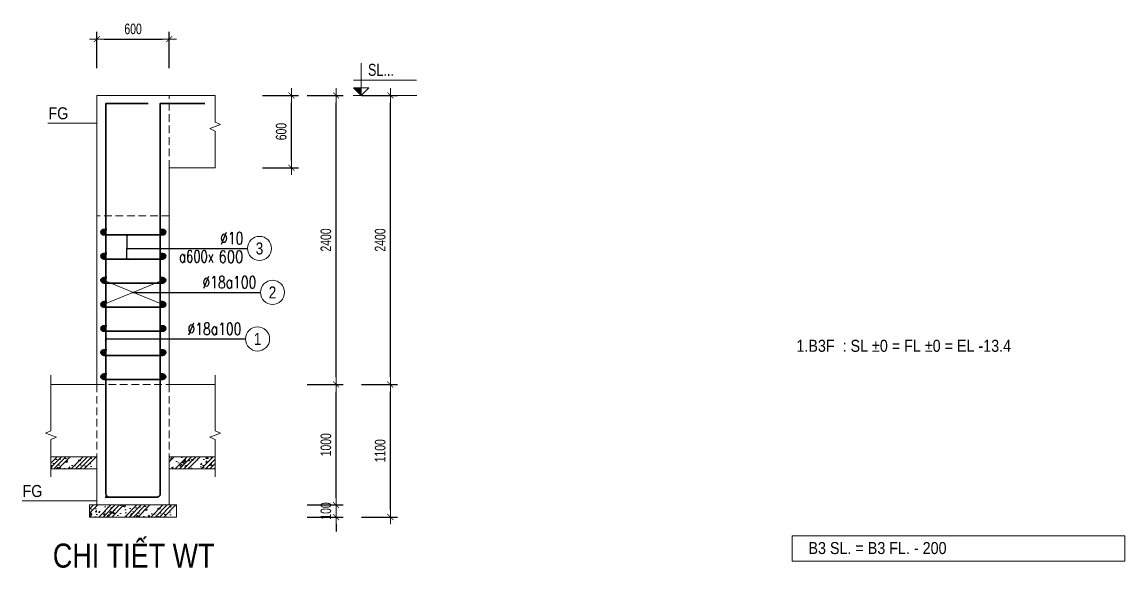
# Model space of a CAD drawing. Header units: millimetres. Extents: x -259680 to 953914, y -429648 to 90611.
# Drawn here: x 240348 to 286077, y -197948 to -175287 of the extents above; entities that cross this region are included whole.
import ezdxf
from ezdxf.enums import TextEntityAlignment as Align

# ---------------------------------------------------------------- set-up
doc = ezdxf.new("R2010")
doc.units = ezdxf.units.MM
doc.linetypes.add('HIDDEN2', pattern=[4.7625, 3.175, -1.5875])
doc.layers.get('0').update_dxf_attribs({"lineweight": 20})
doc.layers.get('Defpoints').update_dxf_attribs({"color": 151, "lineweight": 9})
for name, color, linetype, lineweight in [('NDC_S_ANNO', 7, 'Continuous', 20), ('NDC_S_BREAK-LINE', 1, 'Continuous', 15), ('NDC_S_CONTINUOUS', 3, 'Continuous', 20), ('NDC_S_DIM', 1, 'Continuous', 15), ('NDC_S_ENG TITLE', 3, 'Continuous', 20), ('NDC_S_HIDDEN', 8, 'HIDDEN2', 13), ('NDC_S_LEADER', 1, 'Continuous', 15), ('NDC_S_REBAR', 4, 'Continuous', 35), ('NDC_S_TEXT SYMBOL', 7, 'Continuous', 20), ('NDC_S_VN TEXT', 7, 'Continuous', 20), ('NDC_S_VN TITLE', 6, 'Continuous', 35)]:
    doc.layers.add(name, color=color, linetype=linetype, lineweight=lineweight)
doc.styles.add('ARIAL', font='arial.ttf', dxfattribs={"width": 0.8})
doc.styles.add('NDC_ANNO', font='', dxfattribs={"width": 0.8})
doc.styles.add('NDC_ARIAL', font='arial.ttf', dxfattribs={"width": 0.85})
doc.styles.add('NDC_DIM', font='', dxfattribs={"width": 0.75})
doc.styles.add('NDC_EN TXT', font='romans.shx', dxfattribs={"width": 0.8})
doc.styles.add('NDC_VIE TXT', font='arial.ttf', dxfattribs={"width": 0.8})
doc.styles.add('ROMANS', font='romans', dxfattribs={"width": 0.75, "bigfont": 'vns'})
doc.styles.get('NDC_ANNO').set_extended_font_data('Dotum')
doc.styles.get('NDC_DIM').set_extended_font_data('Dotum')
doc.dimstyles.new('NDC_dim_100', dxfattribs={"dimscale": 100, "dimtxt": 2.2, "dimasz": 1.5, "dimexe": 1.5, "dimexo": 2.5, "dimgap": 1, "dimtad": 1, "dimdec": 0, "dimzin": 0, "dimdsep": 46, "dimtxsty": 'NDC_DIM', "dimblk": 'DIMMARK', "dimcen": 0.09, "dimdle": 1.2, "dimclrd": 1, "dimclre": 1, "dimclrt": 3, "dimadec": 0, "dimazin": 0, "dimtfac": 1, "dimtdec": 0, "dimtix": 1, "dimtofl": 0, "dimtmove": 0, "dimatfit": 3, "dimfxl": 6, "dimfxlon": 1, "dimtolj": 1, "dimtzin": 0, "dimarcsym": 0})
doc.dimstyles.new('NDC_dim_200', dxfattribs={"dimscale": 200, "dimtxt": 2.2, "dimasz": 1.5, "dimexe": 1.5, "dimexo": 2.5, "dimgap": 1, "dimtad": 1, "dimdec": 0, "dimzin": 0, "dimdsep": 46, "dimtxsty": 'NDC_DIM', "dimblk": 'DIMMARK', "dimcen": 0.09, "dimdle": 1.2, "dimclrd": 1, "dimclre": 1, "dimclrt": 3, "dimadec": 0, "dimazin": 0, "dimtfac": 1, "dimtdec": 0, "dimtix": 1, "dimtofl": 0, "dimtmove": 0, "dimatfit": 3, "dimfxl": 6, "dimfxlon": 1, "dimtolj": 1, "dimtzin": 0, "dimarcsym": 0})
pattern_1 = [(50, (-296579.8, 479537.45), (728.73868, -63.75634), [76.2, -838.2]), (355, (-296579.8, 479537.45), (-140.9713, 764.2266), [60.96, -670.56]), (100.451, (-296519.1, 479532.14), (587.77, 700.46675), [64.76, -712.36]), (50, (-295779.8, 480337.45), (728.73868, -63.75634), [76.2, -838.2]), (355, (-295779.8, 480337.45), (-140.9713, 764.2266), [60.96, -670.56]), (100.451, (-295719.1, 480332.14), (587.77, 700.46675), [64.76, -712.36]), (46.1842, (-296579.8, 479740.65), (1084.3162, -168.1693), [114.3, -1257.3]), (96.6356, (-296489.5, 479726.6), (949.617, 989.7022), [97.14, -1068.54]), (351.184, (-296579.8, 479740.6), (949.6184, 989.7005), [91.44, -1005.84]), (46.1842, (-295779.8, 480540.65), (1084.3162, -168.1693), [114.3, -1257.3]), (96.6356, (-295689.5, 480526.6), (949.617, 989.7022), [97.14, -1068.54]), (351.184, (-295779.8, 480540.6), (949.6184, 989.7005), [91.44, -1005.84]), (21, (-296478.2, 479689.85), (606.4595, -409.06207), [76.2, -838.2]), (326, (-296478.2, 479689.85), (247.2081, 736.75186), [60.96, -670.56]), (71.4514, (-296427.7, 479655.76), (853.66596, 327.69143), [64.76, -712.36]), (21, (-295678.2, 480489.85), (606.4595, -409.06207), [76.2, -838.2]), (326, (-295678.2, 480489.85), (247.2081, 736.75186), [60.96, -670.56]), (71.4514, (-295627.7, 480455.76), (853.66596, 327.69143), [64.76, -712.36]), (37.5, (-296579.83, 479537.45), (12.35441, 338.220155), [0, -662.432, 0, -680.72, 0, -673.1]), (7.5, (-296579.83, 479537.45), (267.27865, 400.7223), [0, -388.112, 0, -647.192, 0, -256.54]), (327.5, (-296806.4, 479537.45), (542.36238, -22.91498), [0, -254, 0, -792.48, 0, -1051.56]), (317.5, (-296908, 479537.45), (592.51673, 101.70596), [0, -330.2, 0, -526.288, 0, -746.76]), (45, (-296579.8, 479537.45), (-538.8154, 538.8154), []), (45, (-296400.2, 479537.45), (-538.8154, 538.8154), []), (45, (-296220.6, 479537.45), (-538.8154, 538.8154), []), (45, (-296041, 479537.45), (-538.8154, 538.8154), [])]

# ---------------------------------------------------------------- blocks, each defined once
blk = doc.blocks.new('DIMMARK')
at = {"layer": 'NDC_S_DIM', "color": 1}
blk.add_line((-1.5, 0), (1, 0), dxfattribs=at)
at = {"layer": 'NDC_S_DIM', "color": 2, "const_width": 0.1}
blk.add_lwpolyline([(-0.42, -0.42), (0.42, 0.42)], dxfattribs=at)
blk = doc.blocks.new('*D269')
at = {"layer": 'Defpoints', "color": 0, "transparency": 16777216}
for p in [(249033, -178334), (253367, -178334), (249333, -190334)]:
    blk.add_point(p, dxfattribs=at)
at = {"layer": 'NDC_S_DIM', "color": 1, "lineweight": -2, "transparency": 16777216}
for p, q in [((252167, -178334), (253667, -178334)), ((253367, -190034), (253367, -178634)), ((252167, -190334), (253667, -190334))]:
    blk.add_line(p, q, dxfattribs=at)
at = {"layer": 'NDC_S_DIM', "color": 1, "lineweight": -2, "transparency": 16777216, "xscale": 300, "yscale": 300, "zscale": 300}
for p, rotation in [((253367, -178334), 90), ((253367, -190334), 270)]:
    blk.add_blockref('DIMMARK', p, dxfattribs=dict(at, rotation=rotation))
at = {"layer": 'NDC_S_DIM', "color": 3, "transparency": 16777216, "insert": (252947, -184334), "char_height": 440, "attachment_point": 5, "rotation": 90, "style": 'NDC_DIM'}
blk.add_mtext('\\A1;2400', dxfattribs=at)
blk = doc.blocks.new('*D270')
at = {"layer": 'Defpoints', "color": 0, "transparency": 16777216}
for p in [(249333, -190334), (253367, -190334), (249333, -195334)]:
    blk.add_point(p, dxfattribs=at)
at = {"layer": 'NDC_S_DIM', "color": 1, "lineweight": -2, "transparency": 16777216}
for p, q in [((252167, -190334), (253667, -190334)), ((253367, -195034), (253367, -190634)), ((252167, -195334), (253667, -195334))]:
    blk.add_line(p, q, dxfattribs=at)
at = {"layer": 'NDC_S_DIM', "color": 1, "lineweight": -2, "transparency": 16777216, "xscale": 300, "yscale": 300, "zscale": 300}
for p, rotation in [((253367, -190334), 90), ((253367, -195334), 270)]:
    blk.add_blockref('DIMMARK', p, dxfattribs=dict(at, rotation=rotation))
at = {"layer": 'NDC_S_DIM', "color": 3, "transparency": 16777216, "insert": (252947, -192834), "char_height": 440, "attachment_point": 5, "rotation": 90, "style": 'NDC_DIM'}
blk.add_mtext('\\A1;1000', dxfattribs=at)
blk = doc.blocks.new('*D271')
at = {"layer": 'Defpoints', "color": 0, "transparency": 16777216}
for p in [(249333, -195334), (253367, -195334), (249333, -195834)]:
    blk.add_point(p, dxfattribs=at)
at = {"layer": 'NDC_S_DIM', "color": 1, "lineweight": -2, "transparency": 16777216}
for p, q in [((253367, -195034), (253367, -194734)), ((252167, -195334), (253667, -195334)), ((252167, -195834), (253667, -195834)), ((253367, -196134), (253367, -196434))]:
    blk.add_line(p, q, dxfattribs=at)
at = {"layer": 'NDC_S_DIM', "color": 1, "lineweight": -2, "transparency": 16777216, "xscale": 300, "yscale": 300, "zscale": 300}
for p, rotation in [((253367, -195334), 270), ((253367, -195834), 90)]:
    blk.add_blockref('DIMMARK', p, dxfattribs=dict(at, rotation=rotation))
at = {"layer": 'NDC_S_DIM', "color": 3, "transparency": 16777216, "insert": (252947, -195584), "char_height": 440, "attachment_point": 5, "rotation": 90, "style": 'NDC_DIM'}
blk.add_mtext('\\A1;100', dxfattribs=at)
blk = doc.blocks.new('kata_block_CT')
at = {"layer": 'NDC_S_ANNO'}
blk.add_hatch(color=3, dxfattribs=at).paths.add_polyline_path([(0, 1.6), (-1.61, 1.6), (0, 0)])
at = {"layer": 'NDC_S_ANNO', "ltscale": 50}
h = blk.add_hatch(dxfattribs=at)
h.set_pattern_fill('ANSI31', color=256, scale=1.406, style=0)
h.paths.add_polyline_path([(0, 1.6), (0, 0), (1.61, 1.6)])
for p, q in [((-1.59, 3.14), (11.47, 3.14)), ((11.56, 0), (-1.64, 0))]:
    blk.add_line(p, q, dxfattribs=at)
for points in [[(0, 6.69), (0, 0)], [(0, 0), (-1.61, 1.6), (0, 1.6)], [(0, 0), (1.61, 1.6), (0, 1.6)]]:
    blk.add_lwpolyline(points, dxfattribs=at)
at = {"layer": 'NDC_S_ANNO', "color": 8, "ltscale": 50}
blk.add_lwpolyline([(0, 0), (-1.61, 1.6), (0, 1.6)], dxfattribs=at)
at = {"layer": 'NDC_S_TEXT SYMBOL', "color": 3, "style": 'NDC_ANNO', "width": 0.8}
blk.add_attdef('CT', (1.41, 4.07), '', height=2.5, dxfattribs=at)
blk = doc.blocks.new('*U242')
blk.add_circle((2.5, 0), 2.5)
at = {"layer": 'NDC_S_VN TEXT', "color": 3, "style": 'NDC_EN TXT', "width": 0.75}
blk.add_attdef('DK2', text='', height=2.5, dxfattribs=at).set_placement((-0.85, 0.85), align=Align.RIGHT)
at = {"layer": 'NDC_S_VN TEXT', "color": 7, "style": 'ARIAL', "width": 0.8}
blk.add_attdef('SH3', text='', height=2.5, dxfattribs=at).set_placement((2.5, 0), align=Align.MIDDLE)
blk = doc.blocks.new('*U266')
at = {"layer": 'NDC_S_REBAR'}
blk.add_hatch(color=6, dxfattribs=at).paths.add_polyline_path([(-64, -64, 1), (64, 64, 1)])
at = {"layer": 'NDC_S_REBAR', "color": 6}
blk.add_circle((0, 0), 90.3, dxfattribs=at)
blk = doc.blocks.new('*U267')
at = {"layer": 'NDC_S_DIM', "color": 0, "linetype": 'ByBlock', "lineweight": -2, "transparency": 16777216}
for p in [(0, 6000), (0, 5000), (0, 4000), (0, 3000), (0, 2000), (0, 1000), (0, 0)]:
    blk.add_blockref('*U266', p, dxfattribs=at)
blk = doc.blocks.new('*U264')
at = {"layer": 'NDC_S_REBAR'}
blk.add_hatch(color=6, dxfattribs=at).paths.add_polyline_path([(-64, -64, 1), (64, 64, 1)])
at = {"layer": 'NDC_S_REBAR', "color": 6}
blk.add_circle((0, 0), 90.3, dxfattribs=at)
blk = doc.blocks.new('*U265')
at = {"layer": 'NDC_S_DIM', "color": 0, "linetype": 'ByBlock', "lineweight": -2, "transparency": 16777216}
for p in [(0, 6000), (0, 5000), (0, 4000), (0, 3000), (0, 2000), (0, 1000), (0, 0)]:
    blk.add_blockref('*U264', p, dxfattribs=at)
blk = doc.blocks.new('*U240')
blk.add_circle((2.5, 0), 2.5)
at = {"layer": 'NDC_S_VN TEXT', "color": 3, "style": 'NDC_EN TXT', "width": 0.75}
blk.add_attdef('DK2', text='', height=2.5, dxfattribs=at).set_placement((-0.85, 0.85), align=Align.RIGHT)
at = {"layer": 'NDC_S_VN TEXT', "color": 7, "style": 'ARIAL', "width": 0.8}
blk.add_attdef('SH3', text='', height=2.5, dxfattribs=at).set_placement((2.5, 0), align=Align.MIDDLE)
blk = doc.blocks.new('*U241')
blk.add_circle((2.5, 0), 2.5)
at = {"layer": 'NDC_S_VN TEXT', "color": 3, "style": 'NDC_EN TXT'}
for tag, width, p in [('DK2', 0.75, (-0.85, 0.85)), ('KC2', 0.8, (-0.85, -2.97))]:
    blk.add_attdef(tag, text='', height=2.5, dxfattribs=dict(at, width=width)).set_placement(p, align=Align.RIGHT)
at = {"layer": 'NDC_S_VN TEXT', "color": 7, "style": 'ARIAL', "width": 0.8}
blk.add_attdef('SH3', text='', height=2.5, dxfattribs=at).set_placement((2.5, 0), align=Align.MIDDLE)
blk = doc.blocks.new('Drawing name_symbol')
at = {"layer": 'NDC_S_ENG TITLE', "style": 'NDC_EN TXT', "width": 0.8}
blk.add_attdef('SECTDET1', text='', height=5, dxfattribs=at).set_placement((0, 1.01), align=Align.CENTER)
at = {"layer": 'NDC_S_TEXT SYMBOL', "lineweight": 25, "style": 'NDC_ANNO', "width": 0.8}
blk.add_attdef('SSCALE', text='', height=2.5, dxfattribs=at).set_placement((0, -4), align=Align.CENTER)
at = {"layer": 'NDC_S_VN TITLE', "style": 'NDC_VIE TXT', "width": 0.8}
blk.add_attdef('SECTDET2', text='', height=5, dxfattribs=at).set_placement((0, 7.97), align=Align.CENTER)
blk = doc.blocks.new('*D272')
at = {"layer": 'Defpoints', "color": 0, "transparency": 16777216}
for p in [(246451, -175996), (243451, -178334), (246451, -178334)]:
    blk.add_point(p, dxfattribs=at)
at = {"layer": 'NDC_S_DIM', "color": 1, "lineweight": -2, "transparency": 16777216}
for p, q in [((243451, -177196), (243451, -175696)), ((243751, -175996), (246151, -175996)), ((246451, -177196), (246451, -175696))]:
    blk.add_line(p, q, dxfattribs=at)
at = {"layer": 'NDC_S_DIM', "color": 1, "lineweight": -2, "transparency": 16777216, "xscale": 300, "yscale": 300, "zscale": 300, "rotation": 180}
blk.add_blockref('DIMMARK', (243451, -175996), dxfattribs=at)
at = {"layer": 'NDC_S_DIM', "color": 1, "lineweight": -2, "transparency": 16777216, "xscale": 300, "yscale": 300, "zscale": 300}
blk.add_blockref('DIMMARK', (246451, -175996), dxfattribs=at)
at = {"layer": 'NDC_S_DIM', "color": 3, "transparency": 16777216, "insert": (244951, -175575), "char_height": 440, "attachment_point": 5, "style": 'NDC_DIM'}
blk.add_mtext('\\A1;600', dxfattribs=at)
blk = doc.blocks.new('*D268')
at = {"layer": 'Defpoints', "color": 0, "transparency": 16777216}
for p in [(248635, -178334), (251515, -178334), (248635, -181334)]:
    blk.add_point(p, dxfattribs=at)
at = {"layer": 'NDC_S_DIM', "color": 1, "lineweight": -2, "transparency": 16777216}
for p, q in [((250315, -178334), (251815, -178334)), ((251515, -181034), (251515, -178634)), ((250315, -181334), (251815, -181334))]:
    blk.add_line(p, q, dxfattribs=at)
at = {"layer": 'NDC_S_DIM', "color": 1, "lineweight": -2, "transparency": 16777216, "xscale": 300, "yscale": 300, "zscale": 300}
for p, rotation in [((251515, -178334), 90), ((251515, -181334), 270)]:
    blk.add_blockref('DIMMARK', p, dxfattribs=dict(at, rotation=rotation))
at = {"layer": 'NDC_S_DIM', "color": 3, "transparency": 16777216, "insert": (251094, -179834), "char_height": 440, "attachment_point": 5, "rotation": 90, "style": 'NDC_DIM'}
blk.add_mtext('\\A1;600', dxfattribs=at)
blk = doc.blocks.new('*U273')
at = {"layer": 'NDC_S_REBAR'}
blk.add_lwpolyline([(-1098, 115), (-1228, 115, 1), (-1228, -115), (1228, -115, 1), (1228, 115), (1097, 115)], format="xyb", dxfattribs=at)
blk = doc.blocks.new('*U274')
at = {"color": 0, "linetype": 'ByBlock', "lineweight": -2, "transparency": 16777216}
for p in [(0, 6000), (0, 5000), (0, 4000), (0, 3000), (0, 2000), (0, 1000), (0, 0)]:
    blk.add_blockref('*U273', p, dxfattribs=at)
blk = doc.blocks.new('*D378')
at = {"layer": 'Defpoints', "color": 0, "transparency": 16777216}
for p in [(249333, -190334), (255618, -190334), (249333, -195834)]:
    blk.add_point(p, dxfattribs=at)
at = {"layer": 'NDC_S_DIM', "color": 1, "lineweight": -2, "transparency": 16777216}
for p, q in [((254418, -190334), (255918, -190334)), ((255618, -195534), (255618, -190634)), ((254418, -195834), (255918, -195834))]:
    blk.add_line(p, q, dxfattribs=at)
at = {"layer": 'NDC_S_DIM', "color": 1, "lineweight": -2, "transparency": 16777216, "xscale": 300, "yscale": 300, "zscale": 300}
for p, rotation in [((255618, -190334), 90), ((255618, -195834), 270)]:
    blk.add_blockref('DIMMARK', p, dxfattribs=dict(at, rotation=rotation))
at = {"layer": 'NDC_S_DIM', "color": 3, "transparency": 16777216, "insert": (255198, -193084), "char_height": 440, "attachment_point": 5, "rotation": 90, "style": 'NDC_DIM'}
blk.add_mtext('\\A1;1100', dxfattribs=at)
blk = doc.blocks.new('*D379')
at = {"layer": 'Defpoints', "color": 0, "transparency": 16777216}
for p in [(251284, -178334), (255618, -178334), (251584, -190334)]:
    blk.add_point(p, dxfattribs=at)
at = {"layer": 'NDC_S_DIM', "color": 1, "lineweight": -2, "transparency": 16777216}
for p, q in [((254418, -178334), (255918, -178334)), ((255618, -190034), (255618, -178634)), ((254418, -190334), (255918, -190334))]:
    blk.add_line(p, q, dxfattribs=at)
at = {"layer": 'NDC_S_DIM', "color": 1, "lineweight": -2, "transparency": 16777216, "xscale": 300, "yscale": 300, "zscale": 300}
for p, rotation in [((255618, -178334), 90), ((255618, -190334), 270)]:
    blk.add_blockref('DIMMARK', p, dxfattribs=dict(at, rotation=rotation))
at = {"layer": 'NDC_S_DIM', "color": 3, "transparency": 16777216, "insert": (255198, -184334), "char_height": 440, "attachment_point": 5, "rotation": 90, "style": 'NDC_DIM'}
blk.add_mtext('\\A1;2400', dxfattribs=at)

msp = doc.modelspace()

# ---------------------------------------------------------------- hatches: boundary and pattern name
at = {"ltscale": 100}
h = msp.add_hatch(dxfattribs=at)
h.set_pattern_fill('BT-DA1X2', color=251, scale=4, pattern_type=2)
h.set_pattern_definition(pattern_1)
h.paths.add_polyline_path([(241547, -193334.2), (241547, -193834.2), (243451, -193834.2), (243451, -193334.2)])
h = msp.add_hatch(dxfattribs=at)
h.set_pattern_fill('BT-DA1X2', color=251, scale=4, pattern_type=2)
h.set_pattern_definition(pattern_1)
h.paths.add_polyline_path([(248355.1, -193334.2), (248355.1, -193834.2), (246451, -193834.2), (246451, -193334.2)])
h = msp.add_hatch(dxfattribs=at)
h.set_pattern_fill('BT-DA1X2', color=251, scale=4, pattern_type=2)
h.set_pattern_definition([(50, (-293279.8, 477537.45), (728.73868, -63.75634), [76.2, -838.2]), (355, (-293279.8, 477537.45), (-140.9713, 764.2266), [60.96, -670.56]), (100.451, (-293219.1, 477532.14), (587.77, 700.46675), [64.76, -712.36]), (50, (-292479.8, 478337.45), (728.73868, -63.75634), [76.2, -838.2]), (355, (-292479.8, 478337.45), (-140.9713, 764.2266), [60.96, -670.56]), (100.451, (-292419.1, 478332.14), (587.77, 700.46675), [64.76, -712.36]), (46.1842, (-293279.8, 477740.65), (1084.3162, -168.1693), [114.3, -1257.3]), (96.6356, (-293189.5, 477726.6), (949.617, 989.7022), [97.14, -1068.54]), (351.184, (-293279.8, 477740.6), (949.6184, 989.7005), [91.44, -1005.84]), (46.1842, (-292479.8, 478540.65), (1084.3162, -168.1693), [114.3, -1257.3]), (96.6356, (-292389.5, 478526.6), (949.617, 989.7022), [97.14, -1068.54]), (351.184, (-292479.8, 478540.6), (949.6184, 989.7005), [91.44, -1005.84]), (21, (-293178.2, 477689.85), (606.4595, -409.06207), [76.2, -838.2]), (326, (-293178.2, 477689.85), (247.2081, 736.75186), [60.96, -670.56]), (71.4514, (-293127.7, 477655.76), (853.66596, 327.69143), [64.76, -712.36]), (21, (-292378.2, 478489.85), (606.4595, -409.06207), [76.2, -838.2]), (326, (-292378.2, 478489.85), (247.2081, 736.75186), [60.96, -670.56]), (71.4514, (-292327.7, 478455.76), (853.66596, 327.69143), [64.76, -712.36]), (37.5, (-293279.83, 477537.45), (12.35441, 338.220155), [0, -662.432, 0, -680.72, 0, -673.1]), (7.5, (-293279.83, 477537.45), (267.27865, 400.7223), [0, -388.112, 0, -647.192, 0, -256.54]), (327.5, (-293506.4, 477537.45), (542.36238, -22.91498), [0, -254, 0, -792.48, 0, -1051.56]), (317.5, (-293608, 477537.45), (592.51673, 101.70596), [0, -330.2, 0, -526.288, 0, -746.76]), (45, (-293279.8, 477537.45), (-538.8154, 538.8154), []), (45, (-293100.2, 477537.45), (-538.8154, 538.8154), []), (45, (-292920.6, 477537.45), (-538.8154, 538.8154), []), (45, (-292741, 477537.45), (-538.8154, 538.8154), [])])
h.paths.add_polyline_path([(243151, -195334.2), (243151, -195834.2), (246751, -195834.2), (246751, -195334.2)])

# ---------------------------------------------------------------- linework, layer by layer
at = {"layer": 'Defpoints', "ltscale": 100}
msp.add_lwpolyline([(272277.1, -196610.5), (286077.1, -196610.5), (286077.1, -197670.5), (272277.1, -197670.5)], close=True, dxfattribs=at)
at = {"layer": 'NDC_S_BREAK-LINE'}
for p, q in [((243451, -193834.2), (241547, -193834.2)), ((246451, -193834.2), (248355.1, -193834.2)), ((243151, -195334.2), (243151, -195834.2)), ((243451, -195334.2), (243151, -195334.2)), ((246451, -195334.2), (246751, -195334.2)), ((246751, -195334.2), (246751, -195834.2)), ((246751, -195834.2), (243151, -195834.2))]:
    msp.add_line(p, q, dxfattribs=at)
for points in [[(248355.1, -178334.2), (248355.1, -179447.1), (248582.4, -179545.8), (248127.7, -179711.3), (248355.1, -179810), (248355.1, -181334.2)], [(241547, -189947.9), (241547, -192255.9), (241319.7, -192354.6), (241774.3, -192520.1), (241547, -192618.8), (241547, -194165.6)], [(248355.1, -189947.9), (248355.1, -192255.9), (248582.4, -192354.6), (248127.7, -192520.1), (248355.1, -192618.8), (248355.1, -194165.6)]]:
    msp.add_lwpolyline(points, dxfattribs=at)
at = {"layer": 'NDC_S_CONTINUOUS'}
for p, q in [((243451, -178334.2), (243451, -190334.2)), ((246451, -178334.2), (243451, -178334.2)), ((246451, -178334.2), (248355.1, -178334.2)), ((246451, -181334.2), (246451, -190334.2)), ((246451, -181334.2), (248355.1, -181334.2)), ((243451, -190334.2), (241547, -190334.2)), ((246451, -190334.2), (248355.1, -190334.2)), ((243451, -193334.2), (241547, -193334.2)), ((243451, -193334.2), (243451, -195334.2)), ((246451, -193334.2), (248355.1, -193334.2)), ((246451, -193334.2), (246451, -195334.2)), ((246451, -195334.2), (243451, -195334.2))]:
    msp.add_line(p, q, dxfattribs=at)
at = {"layer": 'NDC_S_HIDDEN', "ltscale": 100}
for p, q in [((246451, -181334.2), (246451, -178334.2)), ((246451, -183334.2), (243451, -183334.2)), ((243451, -190334.2), (243451, -193334.2)), ((243451, -190334.2), (246451, -190334.2)), ((246451, -190334.2), (246451, -193334.2))]:
    msp.add_line(p, q, dxfattribs=at)
at = {"layer": 'NDC_S_LEADER'}
for p, q in [((241420.2, -179484.1), (243451, -179484.1)), ((243729.1, -187008.3), (246190.6, -186008.3)), ((246187.2, -187008.3), (243729.1, -186008.3)), ((240348, -195162.9), (243451, -195162.9))]:
    msp.add_line(p, q, dxfattribs=at)
at = {"layer": 'NDC_S_REBAR'}
for points in [[(247926.1, -178664.4), (246079, -178664.4), (246079, -194873.4, -0.4142136), (245944, -195008.4), (243791, -195008.4)], [(245909, -195008.4), (243958, -195008.4, -0.4142136), (243823, -194873.4), (243823, -178664.4), (245576.2, -178664.4)]]:
    msp.add_lwpolyline(points, format="xyb", dxfattribs=at)

# ---------------------------------------------------------------- block references
msp.add_blockref('*U274', (244962.9, -190008.3))
at = {"layer": 'NDC_S_ANNO'}
ref = msp.add_blockref('Drawing name_symbol', (244820.5, -199528.3), dxfattribs=dict(at, xscale=200, yscale=200, zscale=200))
ref.add_attrib('SECTDET2', ' CHI TIẾT WT', dxfattribs={"layer": 'NDC_S_VN TITLE', "height": 1000, "style": 'NDC_VIE TXT', "width": 0.8}).set_placement((244820.5, -197934.2), align=Align.CENTER)
at = {"layer": 'NDC_S_DIM', "extrusion": (0, 0, -1), "zscale": -1}
msp.add_blockref('*U265', (-243722, -190008.3), dxfattribs=at)
at = {"layer": 'NDC_S_DIM'}
msp.add_blockref('*U267', (246180, -190008.3), dxfattribs=at)
at = {"layer": 'NDC_S_VN TEXT', "xscale": 200, "yscale": 200, "zscale": 200}
for name, p, values in [('kata_block_CT', (254409.2, -178334.2), {'CT': 'SL...'}), ('*U241', (249693.4, -184684), {'SH3': '3', 'DK2': '%%c10', 'KC2': '600'}), ('*U240', (250231.5, -186508.3), {'SH3': '2', 'DK2': '%%c18a100'}), ('*U242', (249612.9, -188443.2), {'SH3': '1', 'DK2': '%%c18a100'})]:
    msp.add_blockref(name, p, dxfattribs=at).add_auto_attribs(values)

# ---------------------------------------------------------------- texts
at = {"layer": 'NDC_S_VN TEXT', "style": 'NDC_ARIAL', "width": 0.85}
for s, p in [('FG', (241440.2, -179074.6)), ('1.B3F  : SL %%P0 = FL %%P0 = EL -13.4', (272455.2, -188726.4)), ('FG', (240368, -194753.5)), ('B3 SL. = B3 FL. - 200', (272954.6, -197121.3))]:
    msp.add_text(s, height=500, dxfattribs=at).set_placement(p, align=Align.MIDDLE_LEFT)
at = {"layer": 'NDC_S_VN TEXT', "color": 3, "style": 'ROMANS', "width": 0.7}
msp.add_text('a600x', height=500, dxfattribs=at).set_placement((246862.8, -185266.9))

# ---------------------------------------------------------------- dimensions: what is measured, and where the dimension line sits
at = {"layer": 'NDC_S_DIM'}
dim = msp.add_linear_dim(base=(246451, -175995.7), p1=(243451, -178334.2), p2=(246451, -178334.2), dimstyle='NDC_dim_200', override={"dimlfac": 0.2}, dxfattribs=at)
dim.commit()
dim.dimension.update_dxf_attribs({"geometry": '*D272', "text_midpoint": (244951, -175575.4)})
for base, p1, p2, picture, middle in [((251514.7, -178334.2), (248635.3, -181334.2), (248635.3, -178334.2), '*D268', (251094.4, -179834.2)), ((253366.9, -178334.2), (249333.1, -190334.2), (249033.1, -178334.2), '*D269', (252946.6, -184334.2)), ((255618, -178334.2), (251584.2, -190334.2), (251284.2, -178334.2), '*D379', (255197.7, -184334.2)), ((253366.9, -190334.2), (249333.1, -195334.2), (249333.1, -190334.2), '*D270', (252946.6, -192834.2)), ((255618, -190334.2), (249333.1, -195834.2), (249333.1, -190334.2), '*D378', (255197.7, -193084.2)), ((253366.9, -195334.2), (249333.1, -195834.2), (249333.1, -195334.2), '*D271', (252946.6, -195584.2))]:
    dim = msp.add_linear_dim(base=base, p1=p1, p2=p2, angle=90, dimstyle='NDC_dim_200', override={"dimlfac": 0.2}, dxfattribs=at)
    dim.commit()
    dim.dimension.update_dxf_attribs({"geometry": picture, "text_midpoint": middle})

# ---------------------------------------------------------------- leaders
at = {"layer": 'NDC_S_LEADER'}
for points in [[(244697.5, -184123.6), (244697.5, -184684), (249693.4, -184684)], [(244697.5, -185123.6), (244697.5, -184684), (249693.4, -184684)], [(244958.2, -186508.3), (250231.5, -186508.3)], [(243823, -188443.2), (249612.9, -188443.2)], [(246079, -188443.2), (249612.9, -188443.2)]]:
    msp.add_leader(points, dimstyle='NDC_dim_100', override={"dimasz": 1, "dimtad": 0, "dimldrblk": 'ArchTick'}, dxfattribs=at)

doc.saveas('drawing.dxf')
